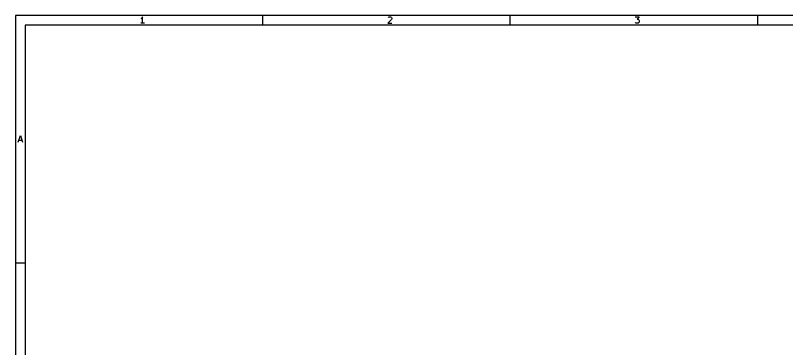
# Model space of a CAD drawing. Extents: x 10 to 287, y -200 to -10.
# Drawn here: x 10 to 165.8, y -77.3 to -10 of the extents above; entities that cross this region are included whole.
import ezdxf

# ---------------------------------------------------------------- set-up
doc = ezdxf.new("R2010")
doc.units = 0
doc.header["$MEASUREMENT"] = 0
doc.layers.add('BLACK', color=7, linetype='CONTINUOUS')

msp = doc.modelspace()

# ---------------------------------------------------------------- linework, layer by layer
at = {"layer": 'BLACK', "linetype": 'CONTINUOUS'}
for p, q in [((10, -10), (10, -200.007)), ((287.002, -10), (10, -10)), ((35.4464, -10.5976), (35.3226, -10.6595)), ((35.5702, -10.4738), (35.4464, -10.5976)), ((35.694, -10.2881), (35.5702, -10.4738)), ((35.694, -11.5881), (35.694, -10.2881)), ((60, -12), (60, -10)), ((86.0036, -10.8452), (85.2607, -11.5881)), ((85.3226, -10.4119), (85.3845, -10.35)), ((85.3845, -10.35), (85.5083, -10.2881)), ((85.5083, -10.2881), (85.8179, -10.2881)), ((85.8179, -10.2881), (85.9417, -10.35)), ((85.9417, -10.35), (86.0036, -10.4119)), ((86.0036, -10.4119), (86.0655, -10.5357)), ((86.0655, -10.6595), (86.0036, -10.8452)), ((86.0655, -10.5357), (86.0655, -10.6595)), ((110, -12), (110, -10)), ((135.261, -10.2881), (136.065, -10.2881)), ((136.065, -10.2881), (135.632, -10.7833)), ((135.632, -10.7833), (135.818, -10.7833)), ((135.818, -10.7833), (135.942, -10.8452)), ((135.942, -10.8452), (136.004, -10.9071)), ((136.004, -10.9071), (136.065, -11.031)), ((160, -12), (160, -10)), ((12, -12), (12, -198.007)), ((285.002, -12), (12, -12)), ((36.0655, -11.5881), (35.3226, -11.5881)), ((85.2607, -11.5881), (86.0655, -11.5881)), ((135.323, -11.5262), (135.261, -11.4643)), ((135.446, -11.5881), (135.323, -11.5262)), ((135.818, -11.5881), (135.446, -11.5881)), ((135.942, -11.5262), (135.818, -11.5881)), ((136.004, -11.4643), (135.942, -11.5262)), ((136.065, -11.3405), (136.004, -11.4643)), ((136.065, -11.031), (136.065, -11.3405)), ((10.5667, -35.5881), (11, -34.2881)), ((10.6905, -35.2167), (11.3095, -35.2167)), ((11, -34.2881), (11.4333, -35.5881)), ((10, -60), (12, -60))]:
    msp.add_line(p, q, dxfattribs=at)

doc.saveas('drawing.dxf')
